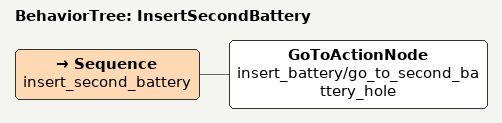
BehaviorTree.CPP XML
<?xml version="1.0"?>
<root>
  <BehaviorTree ID="InsertSecondBattery">
    <Sequence name="insert_second_battery">
      <GoToActionNode  name="insert_battery/go_to_second_battery_hole"/>
    </Sequence>
  </BehaviorTree>
</root>
